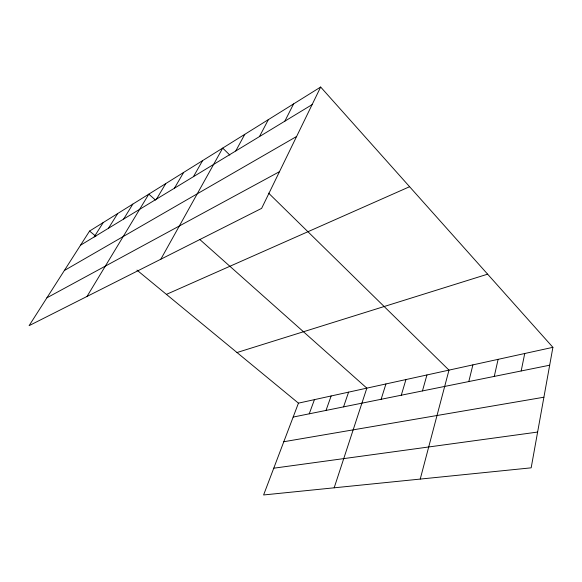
<?xml version="1.0" encoding="UTF-8"?>
<svg xmlns="http://www.w3.org/2000/svg" width="582" height="582" viewBox="0 0 582 582"><rect width="100%" height="100%" fill="white"/><g stroke="black" fill="none" stroke-linecap="round" stroke-linejoin="round"><path stroke-width="0.87" d="M552.9 347.33L531.17 467.833L263.602 494.962L298.442 403.144L552.9 347.33L320.667 87.038L89.563 231.069L29.1 325.658L261.624 208.371L320.667 87.038M521.181 370.96L524.731 353.507M494.271 376.401L498.105 359.349M468.808 381.552L472.89 364.885M420.233 479.081L448.984 370.123L268.615 193.151M422.445 390.929L426.933 374.961M401.289 395.207L405.938 379.566M381.13 399.281L385.931 383.96M334.17 487.803L366.835 388.143L199.968 239.653M343.555 406.876L348.589 392.144M326.015 410.419L331.143 395.971M309.231 413.817L314.44 399.638M284.845 121.18L293.597 103.909M259.456 136.595L268.36 119.637M235.768 150.978L244.782 134.333M160.828 259.216L222.702 148.097L229.825 155.088M193.428 176.681L202.572 160.639M174.44 188.212L183.614 172.454M156.536 199.08L165.725 183.606M87.002 296.456L148.817 194.141L155.532 200.113M123.653 219.05L132.82 204.115M108.507 228.239L117.651 213.565M94.146 236.961L103.247 222.542M80.505 245.24L312.112 104.622M64.355 270.506L296.609 136.472M46.895 297.817L279.491 171.661M166.416 294.383L409.597 186.713M236.998 352.532L487.629 274.173M293.161 417.068L549.677 365.205M283.798 441.731L543.908 397.215M273.758 468.197L537.623 432.062M89.563 231.069L95.87 236.263M136.945 270.106L298.442 403.144"/></g></svg>
